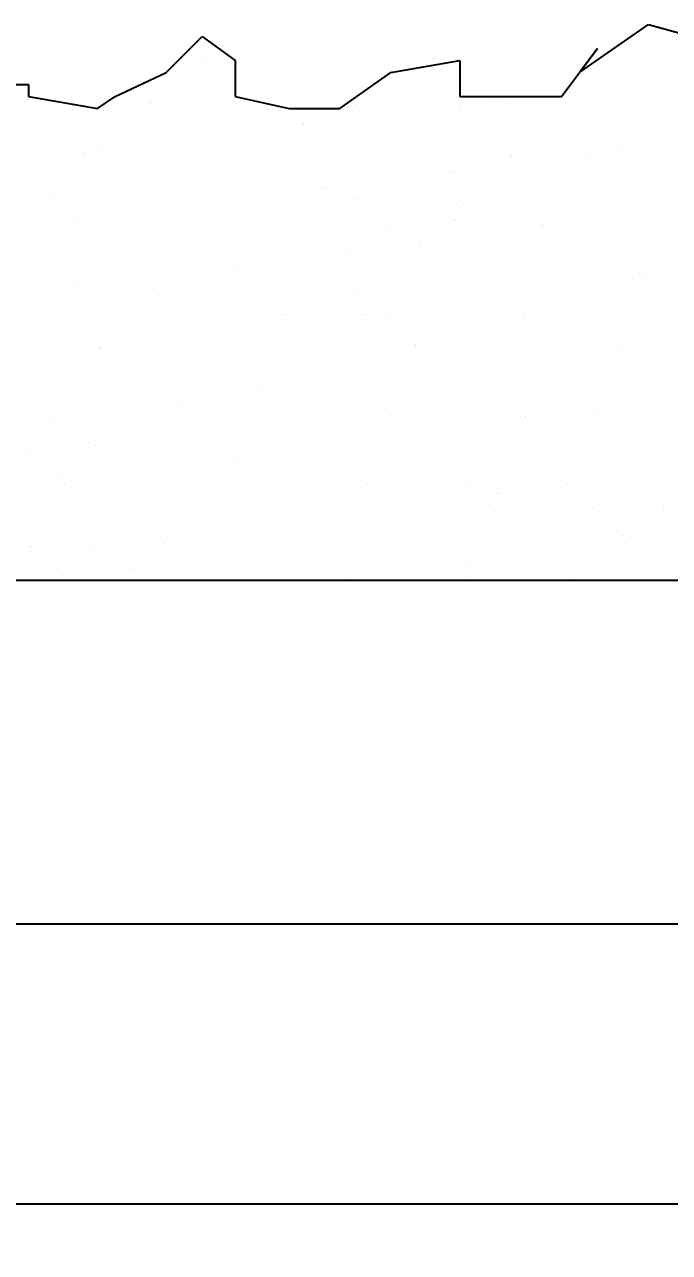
# Model space of a CAD drawing. Header units: millimetres. Extents: x 425 to 646, y 332 to 411.
# Drawn here: x 558.3957 to 558.5709, y 385.0891 to 385.4222 of the extents above; entities that cross this region are included whole.
import ezdxf

# ---------------------------------------------------------------- set-up
doc = ezdxf.new("R2010")
doc.units = ezdxf.units.MM
doc.layers.add('Alvenaria', color=7, linetype='Continuous')
doc.layers.add('Cotas', color=1, linetype='Continuous')
doc.styles.add('ARIAL', font='arial.ttf')
doc.dimstyles.new('RICARDO-1-10', dxfattribs={"dimtxt": 0.02, "dimasz": 0.01, "dimexe": 0.01, "dimexo": 0.01, "dimgap": 0.01, "dimtad": 0, "dimtih": 1, "dimtoh": 1, "dimdec": 0, "dimlfac": 1000, "dimzin": 0, "dimdsep": 46, "dimtxsty": 'ARIAL', "dimblk": 'OBLIQUE', "dimcen": 0, "dimclrt": 4, "dimadec": 0, "dimazin": 0, "dimtfac": 1, "dimtdec": 0, "dimtofl": 0, "dimtmove": 0, "dimatfit": 3, "dimldrblk": 'CLOSEDBLANK', "dimfxl": 0, "dimtolj": 1, "dimtzin": 0, "dimarcsym": 0})

# ---------------------------------------------------------------- blocks, each defined once
blk = doc.blocks.new('_Oblique')
at = {"color": 0, "linetype": 'ByBlock', "lineweight": -2}
blk.add_line((-0.5, -0.5), (0.5, 0.5), dxfattribs=at)
blk = doc.blocks.new('*D205')
at = {"layer": 'Cotas', "color": 0, "lineweight": -2, "transparency": 16777216}
for p, q in [((557.76229, 385.26142), (557.76229, 385.09218)), ((558.865, 385.26166), (558.865, 385.09218)), ((557.76229, 385.10218), (558.27476, 385.10218)), ((558.865, 385.10218), (558.35253, 385.10218))]:
    blk.add_line(p, q, dxfattribs=at)
at = {"layer": 'DEFPOINTS', "color": 0, "transparency": 16777216}
for p in [(557.76229, 385.27142), (558.865, 385.27166), (558.865, 385.10218)]:
    blk.add_point(p, dxfattribs=at)
at = {"layer": 'Cotas', "color": 0, "lineweight": -2, "transparency": 16777216, "xscale": 0.01, "yscale": 0.01, "zscale": 0.01, "rotation": 180}
blk.add_blockref('_Oblique', (557.76229, 385.10218), dxfattribs=at)
at = {"layer": 'Cotas', "color": 0, "lineweight": -2, "transparency": 16777216, "xscale": 0.01, "yscale": 0.01, "zscale": 0.01}
blk.add_blockref('_Oblique', (558.865, 385.10218), dxfattribs=at)
at = {"layer": 'Cotas', "color": 4, "transparency": 16777216, "insert": (558.31365, 385.10218), "char_height": 0.02, "attachment_point": 5, "style": 'ARIAL'}
blk.add_mtext('\\A1;1100', dxfattribs=at)
blk = doc.blocks.new('_ClosedBlank')
at = {"color": 0, "linetype": 'ByBlock', "lineweight": -2}
for p, q in [((-1, 0.167), (0, 0)), ((-1, 0.167), (-1, -0.167)), ((0, 0), (-1, -0.167))]:
    blk.add_line(p, q, dxfattribs=at)
blk = doc.blocks.new('*D207')
at = {"layer": 'Cotas', "color": 0, "lineweight": -2, "transparency": 16777216}
for p, q in [((557.96905, 385.26142), (557.96905, 385.16809)), ((558.65824, 385.26142), (558.65824, 385.16809)), ((557.96905, 385.17809), (558.28157, 385.17809)), ((558.65824, 385.17809), (558.34572, 385.17809))]:
    blk.add_line(p, q, dxfattribs=at)
at = {"layer": 'DEFPOINTS', "color": 0, "transparency": 16777216}
for p in [(557.96905, 385.27142), (558.65824, 385.27142), (558.65824, 385.17809)]:
    blk.add_point(p, dxfattribs=at)
at = {"layer": 'Cotas', "color": 0, "lineweight": -2, "transparency": 16777216, "xscale": 0.01, "yscale": 0.01, "zscale": 0.01, "rotation": 180}
blk.add_blockref('_Oblique', (557.96905, 385.17809), dxfattribs=at)
at = {"layer": 'Cotas', "color": 0, "lineweight": -2, "transparency": 16777216, "xscale": 0.01, "yscale": 0.01, "zscale": 0.01}
blk.add_blockref('_Oblique', (558.65824, 385.17809), dxfattribs=at)
at = {"layer": 'Cotas', "color": 4, "transparency": 16777216, "insert": (558.31365, 385.17809), "char_height": 0.02, "attachment_point": 5, "style": 'ARIAL'}
blk.add_mtext('\\A1;800', dxfattribs=at)

msp = doc.modelspace()

# ---------------------------------------------------------------- linework, layer by layer
at = {"layer": 'Alvenaria'}
for p, q in [((558.54652, 385.40926), (558.56519, 385.42222)), ((558.56519, 385.42222), (558.58878, 385.41571)), ((558.43421, 385.40921), (558.44397, 385.41896)), ((558.44397, 385.41896), (558.45292, 385.41246)), ((558.56279, 385.41933), (558.56279, 385.41933)), ((558.44384, 385.41351), (558.44384, 385.41351)), ((558.44709, 385.41429), (558.44709, 385.41429)), ((558.54159, 385.4027), (558.55136, 385.41571)), ((558.55136, 385.41571), (558.54652, 385.40926)), ((558.44448, 385.41243), (558.44448, 385.41243)), ((558.44648, 385.40959), (558.44648, 385.40959)), ((558.45208, 385.41033), (558.45208, 385.41033)), ((558.45292, 385.41246), (558.45292, 385.4027)), ((558.49522, 385.40921), (558.51393, 385.41246)), ((558.51393, 385.41246), (558.51393, 385.4027)), ((558.54735, 385.40954), (558.54735, 385.40954)), ((558.55179, 385.41263), (558.55179, 385.41263)), ((558.55496, 385.41182), (558.55496, 385.41182)), ((558.56539, 385.40977), (558.56539, 385.40977)), ((558.42038, 385.4027), (558.43421, 385.40921)), ((558.43353, 385.40789), (558.43353, 385.40789)), ((558.43878, 385.40791), (558.43878, 385.40791)), ((558.44289, 385.40912), (558.44289, 385.40912)), ((558.4507, 385.40723), (558.4507, 385.40723)), ((558.45197, 385.40606), (558.45197, 385.40606)), ((558.48139, 385.39945), (558.49522, 385.40921)), ((558.50626, 385.40638), (558.50626, 385.40638)), ((558.51111, 385.40895), (558.51111, 385.40895)), ((558.56055, 385.40677), (558.56055, 385.40677)), ((558.56414, 385.40724), (558.56414, 385.40724)), ((558.56974, 385.40798), (558.56974, 385.40798)), ((558.38296, 385.40595), (558.39679, 385.40595)), ((558.39643, 385.403), (558.39643, 385.403)), ((558.39679, 385.40595), (558.39679, 385.4027)), ((558.39679, 385.4027), (558.4155, 385.39945)), ((558.4155, 385.39945), (558.42038, 385.4027)), ((558.43668, 385.40369), (558.43668, 385.40369)), ((558.45292, 385.4027), (558.46756, 385.39945)), ((558.50107, 385.40381), (558.50107, 385.40381)), ((558.50753, 385.40522), (558.50753, 385.40522)), ((558.51393, 385.4027), (558.52776, 385.4027)), ((558.52776, 385.4027), (558.54159, 385.4027)), ((558.54399, 385.40388), (558.54399, 385.40388)), ((558.54559, 385.4048), (558.54559, 385.4048)), ((558.55119, 385.40553), (558.55119, 385.40553)), ((558.56182, 385.40553), (558.56182, 385.40553)), ((558.56309, 385.40437), (558.56309, 385.40437)), ((558.56545, 385.40392), (558.56545, 385.40392)), ((558.39666, 385.40176), (558.39666, 385.40176)), ((558.40241, 385.40141), (558.40241, 385.40141)), ((558.4299, 385.40109), (558.4299, 385.40109)), ((558.42998, 385.40118), (558.42998, 385.40118)), ((558.43125, 385.40001), (558.43125, 385.40001)), ((558.43959, 385.40184), (558.43959, 385.40184)), ((558.44753, 385.40101), (558.44753, 385.40101)), ((558.45797, 385.40057), (558.45797, 385.40057)), ((558.46756, 385.39945), (558.48139, 385.39945)), ((558.48554, 385.40033), (558.48554, 385.40033)), ((558.50181, 385.40182), (558.50181, 385.40182)), ((558.50397, 385.40195), (558.50397, 385.40195)), ((558.5049, 385.39944), (558.5049, 385.39944)), ((558.50849, 385.39991), (558.50849, 385.39991)), ((558.51353, 385.39972), (558.51353, 385.39972)), ((558.51409, 385.40065), (558.51409, 385.40065)), ((558.52043, 385.40249), (558.52043, 385.40249)), ((558.52345, 385.40188), (558.52345, 385.40188)), ((558.52543, 385.40199), (558.52543, 385.40199)), ((558.52704, 385.40235), (558.52704, 385.40235)), ((558.54111, 385.39948), (558.54111, 385.39948)), ((558.5469, 385.40203), (558.5469, 385.40203)), ((558.5561, 385.40264), (558.5561, 385.40264)), ((558.56836, 385.40207), (558.56836, 385.40207)), ((558.48635, 385.397), (558.48635, 385.397)), ((558.48682, 385.39917), (558.48682, 385.39917)), ((558.48993, 385.39747), (558.48993, 385.39747)), ((558.49554, 385.39821), (558.49554, 385.39821)), ((558.54238, 385.39832), (558.54238, 385.39832)), ((558.54779, 385.39626), (558.54779, 385.39626)), ((558.56583, 385.39649), (558.56583, 385.39649)), ((558.56909, 385.39888), (558.56909, 385.39888)), ((558.40297, 385.39404), (558.40297, 385.39404)), ((558.40712, 385.39509), (558.40712, 385.39509)), ((558.40927, 385.39513), (558.40927, 385.39513)), ((558.41054, 385.39396), (558.41054, 385.39396)), ((558.4206, 385.39396), (558.4206, 385.39396)), ((558.42859, 385.39513), (558.42859, 385.39513)), ((558.43725, 385.39452), (558.43725, 385.39452)), ((558.43922, 385.39463), (558.43922, 385.39463)), ((558.45005, 385.39517), (558.45005, 385.39517)), ((558.45726, 385.39486), (558.45726, 385.39486)), ((558.45843, 385.39332), (558.45843, 385.39332)), ((558.46483, 385.39428), (558.46483, 385.39428)), ((558.4661, 385.39312), (558.4661, 385.39312)), ((558.4678, 385.39456), (558.4678, 385.39456)), ((558.47138, 385.39503), (558.47138, 385.39503)), ((558.47151, 385.39521), (558.47151, 385.39521)), ((558.47489, 385.39477), (558.47489, 385.39477)), ((558.47699, 385.39577), (558.47699, 385.39577)), ((558.49281, 385.39367), (558.49281, 385.39367)), ((558.49297, 385.39525), (558.49297, 385.39525)), ((558.4935, 385.39544), (558.4935, 385.39544)), ((558.51154, 385.39567), (558.51154, 385.39567)), ((558.51444, 385.39529), (558.51444, 385.39529)), ((558.52039, 385.39344), (558.52039, 385.39344)), ((558.52917, 385.39559), (558.52917, 385.39559)), ((558.5359, 385.39533), (558.5359, 385.39533)), ((558.54837, 385.39283), (558.54837, 385.39283)), ((558.55736, 385.39537), (558.55736, 385.39537)), ((558.43069, 385.38967), (558.43069, 385.38967)), ((558.43428, 385.39014), (558.43428, 385.39014)), ((558.43988, 385.39088), (558.43988, 385.39088)), ((558.44924, 385.39211), (558.44924, 385.39211)), ((558.45283, 385.39259), (558.45283, 385.39259)), ((558.52166, 385.39227), (558.52166, 385.39227)), ((558.5389, 385.38944), (558.5389, 385.38944)), ((558.55653, 385.38936), (558.55653, 385.38936)), ((558.56691, 385.38976), (558.56691, 385.38976)), ((558.57049, 385.39023), (558.57049, 385.39023)), ((558.39932, 385.38635), (558.39932, 385.38635)), ((558.41214, 385.38723), (558.41214, 385.38723)), ((558.41229, 385.38758), (558.41229, 385.38758)), ((558.41573, 385.3877), (558.41573, 385.3877)), ((558.41653, 385.38847), (558.41653, 385.38847)), ((558.42078, 385.38639), (558.42078, 385.38639)), ((558.42133, 385.38844), (558.42133, 385.38844)), ((558.43033, 385.38781), (558.43033, 385.38781)), ((558.44225, 385.38643), (558.44225, 385.38643)), ((558.44411, 385.38823), (558.44411, 385.38823)), ((558.44538, 385.38707), (558.44538, 385.38707)), ((558.44796, 385.38773), (558.44796, 385.38773)), ((558.46371, 385.38647), (558.46371, 385.38647)), ((558.46658, 385.3884), (558.46658, 385.3884)), ((558.47209, 385.38762), (558.47209, 385.38762)), ((558.48462, 385.38863), (558.48462, 385.38863)), ((558.48517, 385.38651), (558.48517, 385.38651)), ((558.49967, 385.38739), (558.49967, 385.38739)), ((558.50094, 385.38622), (558.50094, 385.38622)), ((558.50225, 385.38854), (558.50225, 385.38854)), ((558.50663, 385.38655), (558.50663, 385.38655)), ((558.52086, 385.38921), (558.52086, 385.38921)), ((558.52765, 385.38678), (558.52765, 385.38678)), ((558.52809, 385.38659), (558.52809, 385.38659)), ((558.53899, 385.38608), (558.53899, 385.38608)), ((558.54835, 385.38732), (558.54835, 385.38732)), ((558.54956, 385.38663), (558.54956, 385.38663)), ((558.55194, 385.38779), (558.55194, 385.38779)), ((558.55523, 385.38654), (558.55523, 385.38654)), ((558.55755, 385.38853), (558.55755, 385.38853)), ((558.39718, 385.38526), (558.39718, 385.38526)), ((558.40223, 385.3845), (558.40223, 385.3845)), ((558.40278, 385.386), (558.40278, 385.386)), ((558.42369, 385.38454), (558.42369, 385.38454)), ((558.44515, 385.38458), (558.44515, 385.38458)), ((558.46661, 385.38462), (558.46661, 385.38462)), ((558.48808, 385.38466), (558.48808, 385.38466)), ((558.50954, 385.3847), (558.50954, 385.3847)), ((558.51484, 385.3829), (558.51484, 385.3829)), ((558.52044, 385.38364), (558.52044, 385.38364)), ((558.5298, 385.38487), (558.5298, 385.38487)), ((558.531, 385.38474), (558.531, 385.38474)), ((558.53339, 385.38535), (558.53339, 385.38535)), ((558.54822, 385.38298), (558.54822, 385.38298)), ((558.55246, 385.38477), (558.55246, 385.38477)), ((558.5565, 385.38538), (558.5565, 385.38538)), ((558.56626, 385.38321), (558.56626, 385.38321)), ((558.39581, 385.38242), (558.39581, 385.38242)), ((558.40341, 385.38076), (558.40341, 385.38076)), ((558.42104, 385.38068), (558.42104, 385.38068)), ((558.42339, 385.38218), (558.42339, 385.38218)), ((558.42466, 385.38102), (558.42466, 385.38102)), ((558.43965, 385.38135), (558.43965, 385.38135)), ((558.45138, 385.38157), (558.45138, 385.38157)), ((558.45769, 385.38158), (558.45769, 385.38158)), ((558.47532, 385.38149), (558.47532, 385.38149)), ((558.47895, 385.38134), (558.47895, 385.38134)), ((558.48022, 385.38017), (558.48022, 385.38017)), ((558.4927, 385.37999), (558.4927, 385.37999)), ((558.49394, 385.38217), (558.49394, 385.38217)), ((558.49629, 385.38046), (558.49629, 385.38046)), ((558.50189, 385.3812), (558.50189, 385.3812)), ((558.50694, 385.38073), (558.50694, 385.38073)), ((558.51125, 385.38243), (558.51125, 385.38243)), ((558.51198, 385.3824), (558.51198, 385.3824)), ((558.52961, 385.38231), (558.52961, 385.38231)), ((558.53451, 385.38049), (558.53451, 385.38049)), ((558.5625, 385.37988), (558.5625, 385.37988)), ((558.40267, 385.37614), (558.40267, 385.37614)), ((558.41269, 385.37784), (558.41269, 385.37784)), ((558.43415, 385.37788), (558.43415, 385.37788)), ((558.45561, 385.37791), (558.45561, 385.37791)), ((558.46479, 385.37632), (558.46479, 385.37632)), ((558.47415, 385.37755), (558.47415, 385.37755)), ((558.47708, 385.37795), (558.47708, 385.37795)), ((558.47774, 385.37802), (558.47774, 385.37802)), ((558.48334, 385.37876), (558.48334, 385.37876)), ((558.49854, 385.37799), (558.49854, 385.37799)), ((558.52, 385.37803), (558.52, 385.37803)), ((558.53578, 385.37933), (558.53578, 385.37933)), ((558.53934, 385.37616), (558.53934, 385.37616)), ((558.54146, 385.37807), (558.54146, 385.37807)), ((558.55697, 385.37608), (558.55697, 385.37608)), ((558.56293, 385.37811), (558.56293, 385.37811)), ((558.40394, 385.37497), (558.40394, 385.37497)), ((558.41273, 385.3743), (558.41273, 385.3743)), ((558.43066, 385.37553), (558.43066, 385.37553)), ((558.43077, 385.37453), (558.43077, 385.37453)), ((558.44063, 385.37314), (558.44063, 385.37314)), ((558.44624, 385.37387), (558.44624, 385.37387)), ((558.4484, 385.37445), (558.4484, 385.37445)), ((558.4556, 385.37511), (558.4556, 385.37511)), ((558.45823, 385.37529), (558.45823, 385.37529)), ((558.45919, 385.37558), (558.45919, 385.37558)), ((558.45951, 385.37413), (558.45951, 385.37413)), ((558.46701, 385.37512), (558.46701, 385.37512)), ((558.48505, 385.37535), (558.48505, 385.37535)), ((558.48622, 385.37468), (558.48622, 385.37468)), ((558.50268, 385.37526), (558.50268, 385.37526)), ((558.5138, 385.37444), (558.5138, 385.37444)), ((558.51507, 385.37328), (558.51507, 385.37328)), ((558.5213, 385.37593), (558.5213, 385.37593)), ((558.54178, 385.37383), (558.54178, 385.37383)), ((558.56936, 385.3736), (558.56936, 385.3736)), ((558.40994, 385.36948), (558.40994, 385.36948)), ((558.4185, 385.37022), (558.4185, 385.37022)), ((558.42208, 385.37069), (558.42208, 385.37069)), ((558.42769, 385.37143), (558.42769, 385.37143)), ((558.43705, 385.37266), (558.43705, 385.37266)), ((558.54865, 385.3697), (558.54865, 385.3697)), ((558.55471, 385.37031), (558.55471, 385.37031)), ((558.55512, 385.36937), (558.55512, 385.36937)), ((558.5583, 385.37078), (558.5583, 385.37078)), ((558.5639, 385.37152), (558.5639, 385.37152)), ((558.5667, 385.36993), (558.5667, 385.36993)), ((558.57063, 385.37243), (558.57063, 385.37243)), ((558.39994, 385.36778), (558.39994, 385.36778)), ((558.40353, 385.36825), (558.40353, 385.36825)), ((558.40384, 385.36748), (558.40384, 385.36748)), ((558.40489, 385.3691), (558.40489, 385.3691)), ((558.40779, 385.36724), (558.40779, 385.36724)), ((558.40913, 385.36899), (558.40913, 385.36899)), ((558.42147, 385.3674), (558.42147, 385.3674)), ((558.42635, 385.36913), (558.42635, 385.36913)), ((558.42926, 385.36728), (558.42926, 385.36728)), ((558.43752, 385.36924), (558.43752, 385.36924)), ((558.43879, 385.36808), (558.43879, 385.36808)), ((558.44009, 385.36807), (558.44009, 385.36807)), ((558.44781, 385.36917), (558.44781, 385.36917)), ((558.45072, 385.36732), (558.45072, 385.36732)), ((558.45813, 385.3683), (558.45813, 385.3683)), ((558.4655, 385.36863), (558.4655, 385.36863)), ((558.46927, 385.36921), (558.46927, 385.36921)), ((558.47218, 385.36736), (558.47218, 385.36736)), ((558.47576, 385.36822), (558.47576, 385.36822)), ((558.49074, 385.36925), (558.49074, 385.36925)), ((558.49308, 385.36839), (558.49308, 385.36839)), ((558.49364, 385.3674), (558.49364, 385.3674)), ((558.49435, 385.36723), (558.49435, 385.36723)), ((558.49437, 385.36889), (558.49437, 385.36889)), ((558.5122, 385.36929), (558.5122, 385.36929)), ((558.51241, 385.36912), (558.51241, 385.36912)), ((558.5151, 385.36744), (558.5151, 385.36744)), ((558.52106, 385.36778), (558.52106, 385.36778)), ((558.5268, 385.36663), (558.5268, 385.36663)), ((558.53004, 385.36903), (558.53004, 385.36903)), ((558.53366, 385.36933), (558.53366, 385.36933)), ((558.53616, 385.36787), (558.53616, 385.36787)), ((558.53657, 385.36748), (558.53657, 385.36748)), ((558.53975, 385.36834), (558.53975, 385.36834)), ((558.54535, 385.36908), (558.54535, 385.36908)), ((558.54864, 385.36755), (558.54864, 385.36755)), ((558.54991, 385.36638), (558.54991, 385.36638)), ((558.55803, 385.36752), (558.55803, 385.36752)), ((558.4168, 385.36319), (558.4168, 385.36319)), ((558.49906, 385.36298), (558.49906, 385.36298)), ((558.50264, 385.36345), (558.50264, 385.36345)), ((558.50825, 385.36419), (558.50825, 385.36419)), ((558.51761, 385.36542), (558.51761, 385.36542)), ((558.52119, 385.3659), (558.52119, 385.3659)), ((558.53977, 385.36288), (558.53977, 385.36288)), ((558.5574, 385.3628), (558.5574, 385.3628)), ((558.41316, 385.36102), (558.41316, 385.36102)), ((558.41807, 385.36203), (558.41807, 385.36203)), ((558.41826, 385.36058), (558.41826, 385.36058)), ((558.4312, 385.36125), (558.4312, 385.36125)), ((558.43972, 385.36062), (558.43972, 385.36062)), ((558.44478, 385.36258), (558.44478, 385.36258)), ((558.44883, 385.36117), (558.44883, 385.36117)), ((558.46118, 385.36066), (558.46118, 385.36066)), ((558.46745, 385.36184), (558.46745, 385.36184)), ((558.47236, 385.36235), (558.47236, 385.36235)), ((558.47363, 385.36118), (558.47363, 385.36118)), ((558.4805, 385.36054), (558.4805, 385.36054)), ((558.48264, 385.3607), (558.48264, 385.3607)), ((558.48409, 385.36101), (558.48409, 385.36101)), ((558.48549, 385.36207), (558.48549, 385.36207)), ((558.48969, 385.36175), (558.48969, 385.36175)), ((558.50034, 385.36174), (558.50034, 385.36174)), ((558.50312, 385.36198), (558.50312, 385.36198)), ((558.50411, 385.36073), (558.50411, 385.36073)), ((558.52173, 385.36265), (558.52173, 385.36265)), ((558.52557, 385.36077), (558.52557, 385.36077)), ((558.52792, 385.3615), (558.52792, 385.3615)), ((558.52919, 385.36034), (558.52919, 385.36034)), ((558.54703, 385.36081), (558.54703, 385.36081)), ((558.55591, 385.36089), (558.55591, 385.36089)), ((558.56849, 385.36085), (558.56849, 385.36085)), ((558.42407, 385.35653), (558.42407, 385.35653)), ((558.44699, 385.35613), (558.44699, 385.35613)), ((558.45164, 385.3563), (558.45164, 385.3563)), ((558.45259, 385.35687), (558.45259, 385.35687)), ((558.46195, 385.3581), (558.46195, 385.3581)), ((558.46554, 385.35857), (558.46554, 385.35857)), ((558.47114, 385.35931), (558.47114, 385.35931)), ((558.54909, 385.35642), (558.54909, 385.35642)), ((558.56713, 385.35665), (558.56713, 385.35665)), ((558.40428, 385.3542), (558.40428, 385.3542)), ((558.42191, 385.35412), (558.42191, 385.35412)), ((558.42485, 385.35321), (558.42485, 385.35321)), ((558.42844, 385.35369), (558.42844, 385.35369)), ((558.43404, 385.35442), (558.43404, 385.35442)), ((558.44052, 385.35479), (558.44052, 385.35479)), ((558.4434, 385.35566), (558.4434, 385.35566)), ((558.45291, 385.35513), (558.45291, 385.35513)), ((558.45856, 385.35502), (558.45856, 385.35502)), ((558.47619, 385.35494), (558.47619, 385.35494)), ((558.47963, 385.35569), (558.47963, 385.35569)), ((558.4948, 385.35561), (558.4948, 385.35561)), ((558.5072, 385.35545), (558.5072, 385.35545)), ((558.50847, 385.35429), (558.50847, 385.35429)), ((558.51284, 385.35584), (558.51284, 385.35584)), ((558.53047, 385.35575), (558.53047, 385.35575)), ((558.53519, 385.35484), (558.53519, 385.35484)), ((558.56106, 385.3533), (558.56106, 385.3533)), ((558.56277, 385.3546), (558.56277, 385.3546)), ((558.56404, 385.35344), (558.56404, 385.35344)), ((558.56465, 385.35377), (558.56465, 385.35377)), ((558.57025, 385.35451), (558.57025, 385.35451)), ((558.40335, 385.35048), (558.40335, 385.35048)), ((558.4063, 385.35077), (558.4063, 385.35077)), ((558.40989, 385.35124), (558.40989, 385.35124)), ((558.41045, 385.35184), (558.41045, 385.35184)), ((558.41336, 385.34999), (558.41336, 385.34999)), ((558.41549, 385.35198), (558.41549, 385.35198)), ((558.43092, 385.35025), (558.43092, 385.35025)), ((558.43192, 385.35188), (558.43192, 385.35188)), ((558.43482, 385.35002), (558.43482, 385.35002)), ((558.45338, 385.35192), (558.45338, 385.35192)), ((558.45628, 385.35006), (558.45628, 385.35006)), ((558.45891, 385.34964), (558.45891, 385.34964)), ((558.47484, 385.35195), (558.47484, 385.35195)), ((558.47775, 385.3501), (558.47775, 385.3501)), ((558.48649, 385.3494), (558.48649, 385.3494)), ((558.4963, 385.35199), (558.4963, 385.35199)), ((558.49921, 385.35014), (558.49921, 385.35014)), ((558.51776, 385.35203), (558.51776, 385.35203)), ((558.52067, 385.35018), (558.52067, 385.35018)), ((558.52216, 385.34937), (558.52216, 385.34937)), ((558.53315, 385.34963), (558.53315, 385.34963)), ((558.53923, 385.35207), (558.53923, 385.35207)), ((558.5402, 385.3496), (558.5402, 385.3496)), ((558.54213, 385.35022), (558.54213, 385.35022)), ((558.54251, 385.35086), (558.54251, 385.35086)), ((558.5461, 385.35133), (558.5461, 385.35133)), ((558.5517, 385.35207), (558.5517, 385.35207)), ((558.55783, 385.34952), (558.55783, 385.34952)), ((558.56069, 385.35211), (558.56069, 385.35211)), ((558.5636, 385.35026), (558.5636, 385.35026)), ((558.4136, 385.34774), (558.4136, 385.34774)), ((558.43164, 385.34797), (558.43164, 385.34797)), ((558.4322, 385.34908), (558.4322, 385.34908)), ((558.44927, 385.34789), (558.44927, 385.34789)), ((558.46788, 385.34856), (558.46788, 385.34856)), ((558.48592, 385.34879), (558.48592, 385.34879)), ((558.48776, 385.34824), (558.48776, 385.34824)), ((558.50355, 385.3487), (558.50355, 385.3487)), ((558.509, 385.34645), (558.509, 385.34645)), ((558.51447, 385.34879), (558.51447, 385.34879)), ((558.5146, 385.34718), (558.5146, 385.34718)), ((558.52396, 385.34842), (558.52396, 385.34842)), ((558.52755, 385.34889), (558.52755, 385.34889)), ((558.54205, 385.34856), (558.54205, 385.34856)), ((558.54332, 385.34739), (558.54332, 385.34739)), ((558.57003, 385.34795), (558.57003, 385.34795)), ((558.41021, 385.3442), (558.41021, 385.3442)), ((558.41148, 385.34303), (558.41148, 385.34303)), ((558.42382, 385.34332), (558.42382, 385.34332)), ((558.43819, 385.34359), (558.43819, 385.34359)), ((558.44528, 385.34336), (558.44528, 385.34336)), ((558.46577, 385.34335), (558.46577, 385.34335)), ((558.46675, 385.3434), (558.46675, 385.3434)), ((558.48686, 385.34353), (558.48686, 385.34353)), ((558.48821, 385.34344), (558.48821, 385.34344)), ((558.49045, 385.34401), (558.49045, 385.34401)), ((558.49375, 385.34274), (558.49375, 385.34274)), ((558.49605, 385.34474), (558.49605, 385.34474)), ((558.50541, 385.34598), (558.50541, 385.34598)), ((558.50967, 385.34348), (558.50967, 385.34348)), ((558.53113, 385.34352), (558.53113, 385.34352)), ((558.54952, 385.34314), (558.54952, 385.34314)), ((558.5526, 385.34355), (558.5526, 385.34355)), ((558.56756, 385.34337), (558.56756, 385.34337)), ((558.40471, 385.34092), (558.40471, 385.34092)), ((558.42234, 385.34084), (558.42234, 385.34084)), ((558.44095, 385.34151), (558.44095, 385.34151)), ((558.45895, 385.33986), (558.45895, 385.33986)), ((558.45899, 385.34174), (558.45899, 385.34174)), ((558.46704, 385.34219), (558.46704, 385.34219)), ((558.46831, 385.34109), (558.46831, 385.34109)), ((558.47189, 385.34156), (558.47189, 385.34156)), ((558.47662, 385.34166), (558.47662, 385.34166)), ((558.4775, 385.3423), (558.4775, 385.3423)), ((558.49524, 385.34233), (558.49524, 385.34233)), ((558.51328, 385.34256), (558.51328, 385.34256)), ((558.52133, 385.34251), (558.52133, 385.34251)), ((558.5226, 385.34134), (558.5226, 385.34134)), ((558.53091, 385.34247), (558.53091, 385.34247)), ((558.54931, 385.3419), (558.54931, 385.3419)), ((558.41747, 385.33754), (558.41747, 385.33754)), ((558.4312, 385.33621), (558.4312, 385.33621)), ((558.43479, 385.33668), (558.43479, 385.33668)), ((558.44039, 385.33742), (558.44039, 385.33742)), ((558.44505, 385.3373), (558.44505, 385.3373)), ((558.44632, 385.33614), (558.44632, 385.33614)), ((558.44976, 385.33865), (558.44976, 385.33865)), ((558.45334, 385.33912), (558.45334, 385.33912)), ((558.47303, 385.33669), (558.47303, 385.33669)), ((558.50061, 385.33646), (558.50061, 385.33646)), ((558.5226, 385.3361), (558.5226, 385.3361)), ((558.54064, 385.33633), (558.54064, 385.33633)), ((558.55827, 385.33624), (558.55827, 385.33624)), ((558.56742, 385.33629), (558.56742, 385.33629)), ((558.41265, 385.33376), (558.41265, 385.33376)), ((558.41403, 385.33446), (558.41403, 385.33446)), ((558.41602, 385.33458), (558.41602, 385.33458)), ((558.41624, 385.33424), (558.41624, 385.33424)), ((558.41893, 385.33273), (558.41893, 385.33273)), ((558.42184, 385.33497), (558.42184, 385.33497)), ((558.43207, 385.33469), (558.43207, 385.33469)), ((558.43748, 385.33462), (558.43748, 385.33462)), ((558.44039, 385.33277), (558.44039, 385.33277)), ((558.4497, 385.33461), (558.4497, 385.33461)), ((558.45894, 385.33466), (558.45894, 385.33466)), ((558.46185, 385.33281), (558.46185, 385.33281)), ((558.46831, 385.33528), (558.46831, 385.33528)), ((558.48041, 385.3347), (558.48041, 385.3347)), ((558.48331, 385.33284), (558.48331, 385.33284)), ((558.48635, 385.33551), (558.48635, 385.33551)), ((558.50187, 385.33474), (558.50187, 385.33474)), ((558.50188, 385.33529), (558.50188, 385.33529)), ((558.50398, 385.33542), (558.50398, 385.33542)), ((558.50477, 385.33288), (558.50477, 385.33288)), ((558.52333, 385.33477), (558.52333, 385.33477)), ((558.52624, 385.33292), (558.52624, 385.33292)), ((558.5286, 385.33585), (558.5286, 385.33585)), ((558.54479, 385.33481), (558.54479, 385.33481)), ((558.5477, 385.33296), (558.5477, 385.33296)), ((558.54887, 385.33385), (558.54887, 385.33385)), ((558.55245, 385.33432), (558.55245, 385.33432)), ((558.55617, 385.33561), (558.55617, 385.33561)), ((558.55744, 385.33445), (558.55744, 385.33445)), ((558.55806, 385.33506), (558.55806, 385.33506)), ((558.56626, 385.33485), (558.56626, 385.33485)), ((558.56916, 385.333), (558.56916, 385.333)), ((558.40329, 385.33253), (558.40329, 385.33253)), ((558.42433, 385.33125), (558.42433, 385.33125)), ((558.4256, 385.33009), (558.4256, 385.33009)), ((558.45232, 385.33065), (558.45232, 385.33065)), ((558.47989, 385.33041), (558.47989, 385.33041)), ((558.50788, 385.3298), (558.50788, 385.3298)), ((558.51535, 385.32944), (558.51535, 385.32944)), ((558.52095, 385.33018), (558.52095, 385.33018)), ((558.53031, 385.33141), (558.53031, 385.33141)), ((558.5339, 385.33188), (558.5339, 385.33188)), ((558.53546, 385.32956), (558.53546, 385.32956)), ((558.53951, 385.33262), (558.53951, 385.33262)), ((558.54996, 385.32986), (558.54996, 385.32986)), ((558.568, 385.33009), (558.568, 385.33009)), ((558.40514, 385.32765), (558.40514, 385.32765)), ((558.42277, 385.32756), (558.42277, 385.32756)), ((558.42939, 385.32606), (558.42939, 385.32606)), ((558.44139, 385.32823), (558.44139, 385.32823)), ((558.45085, 385.3261), (558.45085, 385.3261)), ((558.45943, 385.32846), (558.45943, 385.32846)), ((558.47231, 385.32614), (558.47231, 385.32614)), ((558.47706, 385.32838), (558.47706, 385.32838)), ((558.48116, 385.32924), (558.48116, 385.32924)), ((558.49321, 385.32653), (558.49321, 385.32653)), ((558.49377, 385.32618), (558.49377, 385.32618)), ((558.49567, 385.32905), (558.49567, 385.32905)), ((558.4968, 385.327), (558.4968, 385.327)), ((558.5024, 385.32774), (558.5024, 385.32774)), ((558.51176, 385.32897), (558.51176, 385.32897)), ((558.51371, 385.32928), (558.51371, 385.32928)), ((558.51524, 385.32622), (558.51524, 385.32622)), ((558.53134, 385.32919), (558.53134, 385.32919)), ((558.5367, 385.32626), (558.5367, 385.32626)), ((558.53673, 385.3284), (558.53673, 385.3284)), ((558.55816, 385.3263), (558.55816, 385.3263)), ((558.56344, 385.32895), (558.56344, 385.32895)), ((558.40361, 385.32521), (558.40361, 385.32521)), ((558.40489, 385.32404), (558.40489, 385.32404)), ((558.40793, 385.32602), (558.40793, 385.32602)), ((558.4316, 385.3246), (558.4316, 385.3246)), ((558.45918, 385.32436), (558.45918, 385.32436)), ((558.46045, 385.3232), (558.46045, 385.3232)), ((558.4653, 385.32285), (558.4653, 385.32285)), ((558.47466, 385.32408), (558.47466, 385.32408)), ((558.47825, 385.32456), (558.47825, 385.32456)), ((558.48385, 385.32529), (558.48385, 385.32529)), ((558.48716, 385.32375), (558.48716, 385.32375)), ((558.51474, 385.32351), (558.51474, 385.32351)), ((558.52303, 385.32282), (558.52303, 385.32282)), ((558.54107, 385.32305), (558.54107, 385.32305)), ((558.54272, 385.3229), (558.54272, 385.3229)), ((558.5587, 385.32296), (558.5587, 385.32296)), ((558.41446, 385.32118), (558.41446, 385.32118)), ((558.4325, 385.32141), (558.4325, 385.32141)), ((558.44115, 385.31967), (558.44115, 385.31967)), ((558.44675, 385.32041), (558.44675, 385.32041)), ((558.45013, 385.32133), (558.45013, 385.32133)), ((558.45611, 385.32164), (558.45611, 385.32164)), ((558.4597, 385.32211), (558.4597, 385.32211)), ((558.46875, 385.322), (558.46875, 385.322)), ((558.48679, 385.32223), (558.48679, 385.32223)), ((558.50442, 385.32215), (558.50442, 385.32215)), ((558.51601, 385.32235), (558.51601, 385.32235)), ((558.5703, 385.32267), (558.5703, 385.32267)), ((558.41088, 385.31855), (558.41088, 385.31855)), ((558.41901, 385.31676), (558.41901, 385.31676)), ((558.42159, 385.31732), (558.42159, 385.31732)), ((558.42259, 385.31723), (558.42259, 385.31723)), ((558.4282, 385.31797), (558.4282, 385.31797)), ((558.43756, 385.3192), (558.43756, 385.3192)), ((558.43846, 385.31831), (558.43846, 385.31831)), ((558.43973, 385.31715), (558.43973, 385.31715)), ((558.44305, 385.31736), (558.44305, 385.31736)), ((558.46451, 385.3174), (558.46451, 385.3174)), ((558.46644, 385.3177), (558.46644, 385.3177)), ((558.48597, 385.31744), (558.48597, 385.31744)), ((558.49402, 385.31746), (558.49402, 385.31746)), ((558.49529, 385.3163), (558.49529, 385.3163)), ((558.50743, 385.31748), (558.50743, 385.31748)), ((558.522, 385.31686), (558.522, 385.31686)), ((558.5289, 385.31752), (558.5289, 385.31752)), ((558.54958, 385.31662), (558.54958, 385.31662)), ((558.55036, 385.31756), (558.55036, 385.31756)), ((558.55039, 385.31658), (558.55039, 385.31658)), ((558.55522, 385.31684), (558.55522, 385.31684)), ((558.55881, 385.31732), (558.55881, 385.31732)), ((558.56441, 385.31805), (558.56441, 385.31805)), ((558.56843, 385.31681), (558.56843, 385.31681)), ((558.40046, 385.31431), (558.40046, 385.31431)), ((558.40303, 385.31543), (558.40303, 385.31543)), ((558.40404, 385.31479), (558.40404, 385.31479)), ((558.40558, 385.31437), (558.40558, 385.31437)), ((558.40965, 385.31552), (558.40965, 385.31552)), ((558.42321, 385.31428), (558.42321, 385.31428)), ((558.42449, 385.31547), (558.42449, 385.31547)), ((558.44182, 385.31495), (558.44182, 385.31495)), ((558.44595, 385.31551), (558.44595, 385.31551)), ((558.45986, 385.31518), (558.45986, 385.31518)), ((558.46742, 385.31555), (558.46742, 385.31555)), ((558.47749, 385.3151), (558.47749, 385.3151)), ((558.48888, 385.31559), (558.48888, 385.31559)), ((558.49611, 385.31577), (558.49611, 385.31577)), ((558.51034, 385.31563), (558.51034, 385.31563)), ((558.51415, 385.316), (558.51415, 385.316)), ((558.52731, 385.31317), (558.52731, 385.31317)), ((558.53178, 385.31591), (558.53178, 385.31591)), ((558.5318, 385.31566), (558.5318, 385.31566)), ((558.53667, 385.3144), (558.53667, 385.3144)), ((558.54026, 385.31487), (558.54026, 385.31487)), ((558.54586, 385.31561), (558.54586, 385.31561)), ((558.55085, 385.31545), (558.55085, 385.31545)), ((558.55327, 385.3157), (558.55327, 385.3157)), ((558.41774, 385.31226), (558.41774, 385.31226)), ((558.41901, 385.3111), (558.41901, 385.3111)), ((558.44572, 385.31165), (558.44572, 385.31165)), ((558.4733, 385.31142), (558.4733, 385.31142)), ((558.47457, 385.31025), (558.47457, 385.31025)), ((558.49957, 385.30952), (558.49957, 385.30952)), ((558.50129, 385.31081), (558.50129, 385.31081)), ((558.50315, 385.30999), (558.50315, 385.30999)), ((558.50876, 385.31073), (558.50876, 385.31073)), ((558.51812, 385.31196), (558.51812, 385.31196)), ((558.52171, 385.31243), (558.52171, 385.31243)), ((558.52347, 385.30954), (558.52347, 385.30954)), ((558.52886, 385.31057), (558.52886, 385.31057)), ((558.53013, 385.30941), (558.53013, 385.30941)), ((558.54151, 385.30977), (558.54151, 385.30977)), ((558.55685, 385.30996), (558.55685, 385.30996)), ((558.55914, 385.30968), (558.55914, 385.30968)), ((558.39628, 385.30723), (558.39628, 385.30723)), ((558.39702, 385.30621), (558.39702, 385.30621)), ((558.41349, 385.30877), (558.41349, 385.30877)), ((558.4149, 385.3079), (558.4149, 385.3079)), ((558.43294, 385.30813), (558.43294, 385.30813)), ((558.43495, 385.3088), (558.43495, 385.3088)), ((558.45057, 385.30805), (558.45057, 385.30805)), ((558.45642, 385.30884), (558.45642, 385.30884)), ((558.46918, 385.30872), (558.46918, 385.30872)), ((558.47788, 385.30888), (558.47788, 385.30888)), ((558.48102, 385.30708), (558.48102, 385.30708)), ((558.4846, 385.30755), (558.4846, 385.30755)), ((558.48722, 385.30895), (558.48722, 385.30895)), ((558.49021, 385.30829), (558.49021, 385.30829)), ((558.49934, 385.30892), (558.49934, 385.30892)), ((558.50485, 385.30887), (558.50485, 385.30887)), ((558.5208, 385.30896), (558.5208, 385.30896)), ((558.54227, 385.309), (558.54227, 385.309)), ((558.56373, 385.30904), (558.56373, 385.30904)), ((558.39829, 385.30505), (558.39829, 385.30505)), ((558.42501, 385.3056), (558.42501, 385.3056)), ((558.45258, 385.30537), (558.45258, 385.30537)), ((558.4531, 385.3034), (558.4531, 385.3034)), ((558.45385, 385.3042), (558.45385, 385.3042)), ((558.46246, 385.30463), (558.46246, 385.30463)), ((558.46605, 385.30511), (558.46605, 385.30511)), ((558.47165, 385.30584), (558.47165, 385.30584)), ((558.48057, 385.30476), (558.48057, 385.30476)), ((558.50815, 385.30452), (558.50815, 385.30452)), ((558.50942, 385.30336), (558.50942, 385.30336)), ((558.53613, 385.30391), (558.53613, 385.30391)), ((558.55083, 385.3033), (558.55083, 385.3033)), ((558.56371, 385.30367), (558.56371, 385.30367)), ((558.56887, 385.30353), (558.56887, 385.30353)), ((558.40429, 385.29956), (558.40429, 385.29956)), ((558.40569, 385.30002), (558.40569, 385.30002)), ((558.40601, 385.30109), (558.40601, 385.30109)), ((558.42364, 385.301), (558.42364, 385.301)), ((558.42536, 385.29975), (558.42536, 385.29975)), ((558.42715, 385.30006), (558.42715, 385.30006)), ((558.42895, 385.30022), (558.42895, 385.30022)), ((558.43455, 385.30096), (558.43455, 385.30096)), ((558.44226, 385.30167), (558.44226, 385.30167)), ((558.44391, 385.30219), (558.44391, 385.30219)), ((558.4475, 385.30266), (558.4475, 385.30266)), ((558.44861, 385.3001), (558.44861, 385.3001)), ((558.4603, 385.3019), (558.4603, 385.3019)), ((558.47008, 385.30014), (558.47008, 385.30014)), ((558.47793, 385.30182), (558.47793, 385.30182)), ((558.49154, 385.30018), (558.49154, 385.30018)), ((558.49654, 385.30249), (558.49654, 385.30249)), ((558.513, 385.30022), (558.513, 385.30022)), ((558.51458, 385.30272), (558.51458, 385.30272)), ((558.53221, 385.30263), (558.53221, 385.30263)), ((558.53446, 385.30026), (558.53446, 385.30026)), ((558.55593, 385.3003), (558.55593, 385.3003)), ((558.56157, 385.29984), (558.56157, 385.29984)), ((558.56498, 385.30251), (558.56498, 385.30251)), ((558.56516, 385.30031), (558.56516, 385.30031)), ((558.57077, 385.30105), (558.57077, 385.30105)), ((558.39745, 385.29607), (558.39745, 385.29607)), ((558.40681, 385.29731), (558.40681, 385.29731)), ((558.4086, 385.29817), (558.4086, 385.29817)), ((558.4104, 385.29778), (558.4104, 385.29778)), ((558.416, 385.29852), (558.416, 385.29852)), ((558.43006, 385.29821), (558.43006, 385.29821)), ((558.43187, 385.29932), (558.43187, 385.29932)), ((558.43314, 385.29815), (558.43314, 385.29815)), ((558.45152, 385.29825), (558.45152, 385.29825)), ((558.45985, 385.29871), (558.45985, 385.29871)), ((558.47298, 385.29829), (558.47298, 385.29829)), ((558.48743, 385.29847), (558.48743, 385.29847)), ((558.4887, 385.29731), (558.4887, 385.29731)), ((558.49444, 385.29833), (558.49444, 385.29833)), ((558.51541, 385.29786), (558.51541, 385.29786)), ((558.51591, 385.29837), (558.51591, 385.29837)), ((558.5239, 385.29626), (558.5239, 385.29626)), ((558.53366, 385.29616), (558.53366, 385.29616)), ((558.53737, 385.29841), (558.53737, 385.29841)), ((558.54194, 385.29649), (558.54194, 385.29649)), ((558.54299, 385.29763), (558.54299, 385.29763)), ((558.54302, 385.29739), (558.54302, 385.29739)), ((558.54426, 385.29646), (558.54426, 385.29646)), ((558.54661, 385.29787), (558.54661, 385.29787)), ((558.55221, 385.2986), (558.55221, 385.2986)), ((558.55883, 385.29845), (558.55883, 385.29845)), ((558.55957, 385.2964), (558.55957, 385.2964)), ((558.39672, 385.29395), (558.39672, 385.29395)), ((558.41115, 385.29327), (558.41115, 385.29327)), ((558.41533, 385.29462), (558.41533, 385.29462)), ((558.43337, 385.29485), (558.43337, 385.29485)), ((558.451, 385.29477), (558.451, 385.29477)), ((558.46962, 385.29544), (558.46962, 385.29544)), ((558.48766, 385.29567), (558.48766, 385.29567)), ((558.50529, 385.29559), (558.50529, 385.29559)), ((558.50951, 385.29298), (558.50951, 385.29298)), ((558.51511, 385.29372), (558.51511, 385.29372)), ((558.52447, 385.29495), (558.52447, 385.29495)), ((558.52806, 385.29542), (558.52806, 385.29542)), ((558.3976, 385.29147), (558.3976, 385.29147)), ((558.41242, 385.29211), (558.41242, 385.29211)), ((558.41906, 385.29151), (558.41906, 385.29151)), ((558.43913, 385.29266), (558.43913, 385.29266)), ((558.44052, 385.29155), (558.44052, 385.29155)), ((558.46198, 385.29159), (558.46198, 385.29159)), ((558.46671, 385.29242), (558.46671, 385.29242)), ((558.46798, 385.29126), (558.46798, 385.29126)), ((558.48344, 385.29162), (558.48344, 385.29162)), ((558.48737, 385.29007), (558.48737, 385.29007)), ((558.49096, 385.29054), (558.49096, 385.29054)), ((558.49469, 385.29181), (558.49469, 385.29181)), ((558.49656, 385.29128), (558.49656, 385.29128)), ((558.50491, 385.29166), (558.50491, 385.29166)), ((558.50592, 385.29251), (558.50592, 385.29251)), ((558.51502, 385.28944), (558.51502, 385.28944)), ((558.52227, 385.29158), (558.52227, 385.29158)), ((558.52354, 385.29041), (558.52354, 385.29041)), ((558.52637, 385.2917), (558.52637, 385.2917)), ((558.54783, 385.29174), (558.54783, 385.29174)), ((558.55026, 385.29097), (558.55026, 385.29097)), ((558.55126, 385.29003), (558.55126, 385.29003)), ((558.56929, 385.29178), (558.56929, 385.29178)), ((558.5693, 385.29026), (558.5693, 385.29026)), ((558.40645, 385.28781), (558.40645, 385.28781)), ((558.41841, 385.28661), (558.41841, 385.28661)), ((558.42408, 385.28772), (558.42408, 385.28772)), ((558.44269, 385.28839), (558.44269, 385.28839)), ((558.44599, 385.28637), (558.44599, 385.28637)), ((558.45946, 385.28639), (558.45946, 385.28639)), ((558.46073, 385.28862), (558.46073, 385.28862)), ((558.46882, 385.28763), (558.46882, 385.28763)), ((558.47241, 385.2881), (558.47241, 385.2881)), ((558.47801, 385.28884), (558.47801, 385.28884)), ((558.47836, 385.28854), (558.47836, 385.28854)), ((558.49698, 385.28921), (558.49698, 385.28921)), ((558.53265, 385.28935), (558.53265, 385.28935)), ((558.41126, 385.28277), (558.41126, 385.28277)), ((558.43172, 385.28274), (558.43172, 385.28274)), ((558.43272, 385.28281), (558.43272, 385.28281)), ((558.4353, 385.28321), (558.4353, 385.28321)), ((558.44091, 385.28395), (558.44091, 385.28395)), ((558.44726, 385.28521), (558.44726, 385.28521)), ((558.45027, 385.28518), (558.45027, 385.28518)), ((558.45385, 385.28566), (558.45385, 385.28566)), ((558.45418, 385.28284), (558.45418, 385.28284)), ((558.47398, 385.28576), (558.47398, 385.28576)), ((558.47564, 385.28288), (558.47564, 385.28288)), ((558.4971, 385.28292), (558.4971, 385.28292)), ((558.50155, 385.28553), (558.50155, 385.28553)), ((558.50282, 385.28436), (558.50282, 385.28436)), ((558.51857, 385.28296), (558.51857, 385.28296)), ((558.52433, 385.28298), (558.52433, 385.28298)), ((558.52954, 385.28492), (558.52954, 385.28492)), ((558.54003, 385.283), (558.54003, 385.283)), ((558.54237, 385.28321), (558.54237, 385.28321)), ((558.55712, 385.28468), (558.55712, 385.28468)), ((558.55839, 385.28352), (558.55839, 385.28352)), ((558.56, 385.28312), (558.56, 385.28312)), ((558.56149, 385.28304), (558.56149, 385.28304)), ((558.56793, 385.28283), (558.56793, 385.28283)), ((558.39715, 385.28067), (558.39715, 385.28067)), ((558.3977, 385.28056), (558.3977, 385.28056)), ((558.41316, 385.2803), (558.41316, 385.2803)), ((558.41416, 385.28091), (558.41416, 385.28091)), ((558.41577, 385.28134), (558.41577, 385.28134)), ((558.41675, 385.28077), (558.41675, 385.28077)), ((558.42235, 385.28151), (558.42235, 385.28151)), ((558.42527, 385.28033), (558.42527, 385.28033)), ((558.43381, 385.28158), (558.43381, 385.28158)), ((558.43562, 385.28095), (558.43562, 385.28095)), ((558.45144, 385.28149), (558.45144, 385.28149)), ((558.45326, 385.27972), (558.45326, 385.27972)), ((558.45709, 385.28099), (558.45709, 385.28099)), ((558.47005, 385.28216), (558.47005, 385.28216)), ((558.47855, 385.28103), (558.47855, 385.28103)), ((558.48084, 385.27948), (558.48084, 385.27948)), ((558.48809, 385.28239), (558.48809, 385.28239)), ((558.50001, 385.28107), (558.50001, 385.28107)), ((558.50572, 385.28231), (558.50572, 385.28231)), ((558.52147, 385.28111), (558.52147, 385.28111)), ((558.54294, 385.28115), (558.54294, 385.28115)), ((558.54938, 385.28039), (558.54938, 385.28039)), ((558.55297, 385.28086), (558.55297, 385.28086)), ((558.55857, 385.2816), (558.55857, 385.2816)), ((558.5644, 385.28119), (558.5644, 385.28119)), ((558.3982, 385.27833), (558.3982, 385.27833)), ((558.4038, 385.27907), (558.4038, 385.27907)), ((558.42654, 385.27916), (558.42654, 385.27916)), ((558.48211, 385.27832), (558.48211, 385.27832)), ((558.50882, 385.27887), (558.50882, 385.27887)), ((558.51545, 385.27616), (558.51545, 385.27616)), ((558.52147, 385.27671), (558.52147, 385.27671)), ((558.53083, 385.27794), (558.53083, 385.27794)), ((558.53441, 385.27842), (558.53441, 385.27842)), ((558.5364, 385.27863), (558.5364, 385.27863)), ((558.53767, 385.27747), (558.53767, 385.27747)), ((558.54002, 385.27915), (558.54002, 385.27915)), ((558.55169, 385.27675), (558.55169, 385.27675)), ((558.56438, 385.27802), (558.56438, 385.27802)), ((558.56973, 385.27698), (558.56973, 385.27698)), ((558.40316, 385.27421), (558.40316, 385.27421)), ((558.40456, 385.27428), (558.40456, 385.27428)), ((558.40583, 385.27311), (558.40583, 385.27311)), ((558.40688, 385.27453), (558.40688, 385.27453)), ((558.42451, 385.27444), (558.42451, 385.27444)), ((558.42462, 385.27425), (558.42462, 385.27425)), ((558.43254, 385.27367), (558.43254, 385.27367)), ((558.44313, 385.27511), (558.44313, 385.27511)), ((558.44609, 385.27429), (558.44609, 385.27429)), ((558.46012, 385.27343), (558.46012, 385.27343)), ((558.46117, 385.27534), (558.46117, 385.27534)), ((558.46755, 385.27433), (558.46755, 385.27433)), ((558.4788, 385.27526), (558.4788, 385.27526)), ((558.4881, 385.27282), (558.4881, 385.27282)), ((558.48901, 385.27437), (558.48901, 385.27437)), ((558.49372, 385.27306), (558.49372, 385.27306)), ((558.49731, 385.27353), (558.49731, 385.27353)), ((558.49741, 385.27593), (558.49741, 385.27593)), ((558.50291, 385.27427), (558.50291, 385.27427)), ((558.51047, 385.27441), (558.51047, 385.27441)), ((558.51228, 385.2755), (558.51228, 385.2755)), ((558.51586, 385.27597), (558.51586, 385.27597)), ((558.53194, 385.27444), (558.53194, 385.27444)), ((558.53308, 385.27608), (558.53308, 385.27608)), ((558.5534, 385.27448), (558.5534, 385.27448)), ((557.96905, 385.27142), (558.65824, 385.27142)), ((558.46139, 385.27227), (558.46139, 385.27227)), ((558.48436, 385.27183), (558.48436, 385.27183)), ((558.51568, 385.27258), (558.51568, 385.27258)), ((558.54366, 385.27197), (558.54366, 385.27197))]:
    msp.add_line(p, q, dxfattribs=at)

# ---------------------------------------------------------------- dimensions: what is measured, and where the dimension line sits
at = {"layer": 'Cotas'}
dim = msp.add_linear_dim(base=(558.865, 385.10218), p1=(557.76229, 385.27142), p2=(558.865, 385.27166), text='1100', dimstyle='RICARDO-1-10', dxfattribs=at)
dim.commit()
dim.dimension.update_dxf_attribs({"geometry": '*D205', "text_midpoint": (558.31365, 385.10218)})
dim = msp.add_linear_dim(base=(558.65824, 385.17809), p1=(557.96905, 385.27142), p2=(558.65824, 385.27142), text='800', dimstyle='RICARDO-1-10', override={"dimtmove": 1}, dxfattribs=at)
dim.commit()
dim.dimension.update_dxf_attribs({"geometry": '*D207', "text_midpoint": (558.31365, 385.17809)})

doc.saveas('drawing.dxf')
